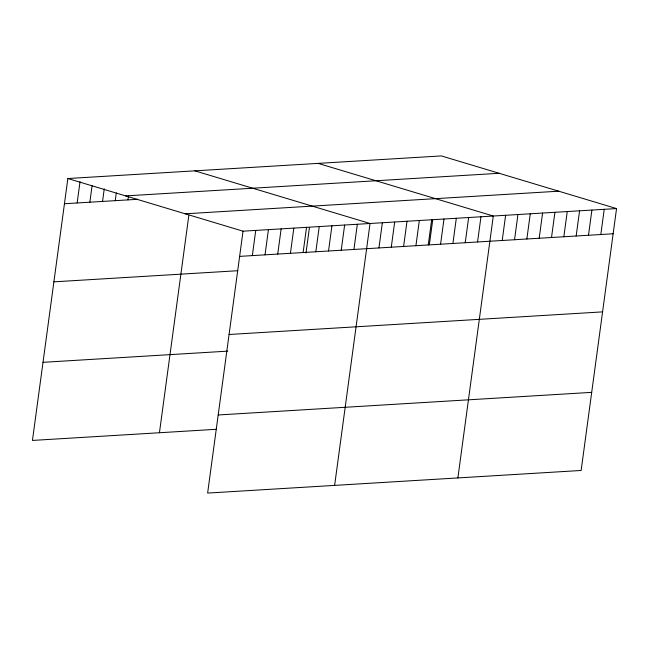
<?xml version="1.0" encoding="UTF-8"?>
<svg xmlns="http://www.w3.org/2000/svg" width="649" height="649" viewBox="0 0 649 649"><rect width="100%" height="100%" fill="white"/><g stroke="black" fill="none" stroke-linecap="round" stroke-linejoin="round"><path stroke-width="0.97" d="M616.55 208.572L243.034 231.182L207.631 493.078L581.139 470.468L616.55 208.572L441.369 155.922L67.861 178.532L32.45 440.428L216.336 429.297M77.15 202.967L80.038 181.639M89.854 202.196L92.077 185.719M102.55 201.425L104.254 188.827M115.254 200.655L116.301 192.907M127.95 199.892L128.478 196.014M159.443 432.745L188.81 215.573M252.331 255.617L255.738 230.411M265.027 254.846L268.435 229.641M277.731 254.075L281.139 228.878M290.428 253.305L293.835 228.107M303.124 252.542L306.531 227.337M305.995 253.021L309.427 227.637M315.828 251.771L319.235 226.566M328.524 251.001L331.931 225.803M341.228 250.23L344.635 225.033M353.924 249.467L357.331 224.262M334.624 485.395L370.035 223.491L194.854 170.841M378.951 247.95L382.358 222.745M391.274 247.204L394.681 221.999M403.605 246.458L407.012 221.252M415.928 245.711L419.335 220.506M428.251 244.965L431.658 219.76M429.387 244.584L432.688 220.173M440.582 244.219L443.989 219.013M452.905 243.472L456.312 218.267M465.236 242.726L468.643 217.52M477.559 241.98L480.966 216.774M457.878 477.932L493.289 216.028L318.115 163.378M502.212 240.487L505.62 215.281M514.535 239.741L517.943 214.535M526.858 238.994L530.265 213.789M539.189 238.248L542.596 213.042M551.512 237.502L554.919 212.296M563.843 236.755L567.25 211.55M576.166 236.009L579.573 210.803M588.489 235.263L591.896 210.057M600.82 234.516L604.227 209.311M125.671 195.909L499.178 173.291M64.454 203.737L137.718 199.3M185.233 213.805L558.74 191.195M239.627 256.379L613.143 233.77M53.891 281.844L237.777 270.714M229.073 334.495L602.58 311.877M43.012 362.32L227.84 351.133M218.186 414.971L591.701 392.361M67.861 178.532L243.034 231.182"/></g></svg>
